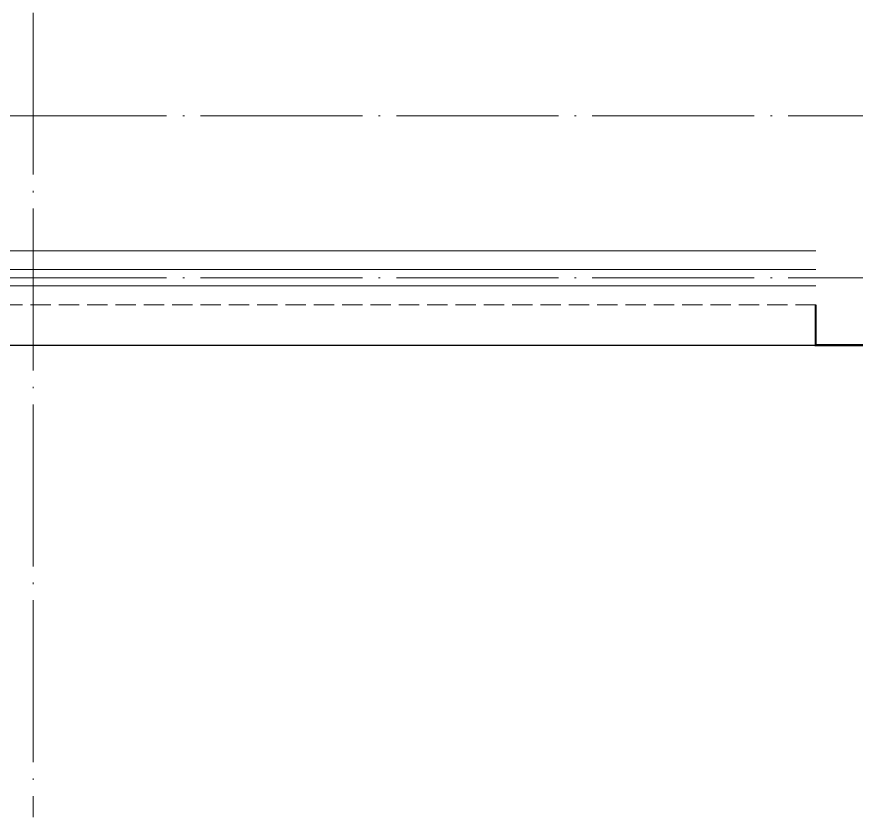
# Model space of a CAD drawing. Extents: x 27938 to 725830, y -209821 to 1628073.
# Drawn here: x 320256 to 323367, y -178135 to -175168 of the extents above; entities that cross this region are included whole.
import ezdxf

# ---------------------------------------------------------------- set-up
doc = ezdxf.new("R2010")
doc.units = 0
doc.header["$LTSCALE"] = 1000
doc.header["$MEASUREMENT"] = 0
doc.linetypes.add('DASH', pattern=[0.35, 0.25, -0.1])
doc.linetypes.add('DOTE', pattern=[2.42, 2, -0.2, 0.02, -0.2])
for name, color, linetype, lineweight in [('DOTE', 19, 'DOTE', 9), ('平面-栏杆', 135, 'Continuous', 15), ('平面-看线', 45, 'Continuous', 15)]:
    doc.layers.add(name, color=color, linetype=linetype, lineweight=lineweight)
doc.layers.add('看线', color=251, linetype='Continuous')

# ---------------------------------------------------------------- blocks, each defined once
blk = doc.blocks.new('FGDGDRGSDGDG')
at = {"layer": 'DOTE', "linetype": 'DOTE', "ltscale": 0.3}
for p, q in [((538382.5, 529998.5), (538382.5, 513948.5)), ((488182.5, 516548.5), (546982.5, 516548.5)), ((488182.5, 515948.5), (546982.5, 515948.5))]:
    blk.add_line(p, q, dxfattribs=at)

msp = doc.modelspace()

# ---------------------------------------------------------------- linework, layer by layer
at = {"color": 30, "const_width": 8}
msp.add_lwpolyline([(324366.6, -176234.8), (324366.6, -176384.8), (323216.6, -176384.8), (323216.6, -176234.8)], dxfattribs=at)
at = {"layer": '平面-栏杆'}
for p, q in [((323216.6, -176104.8), (317316.6, -176104.8)), ((323216.6, -176164.8), (317316.6, -176164.8))]:
    msp.add_line(p, q, dxfattribs=at)
at = {"layer": '平面-看线'}
msp.add_line((323216.6, -176034.8), (317316.6, -176034.8), dxfattribs=at)
at = {"layer": '平面-看线', "linetype": 'DASH', "ltscale": 0.3}
msp.add_line((323216.6, -176234.8), (317316.6, -176234.8), dxfattribs=at)
at = {"layer": '看线', "color": 202, "ltscale": 0.5}
msp.add_lwpolyline([(317316.6, -176384.8), (323216.6, -176384.8)], dxfattribs=at)

# ---------------------------------------------------------------- block references
msp.add_blockref('FGDGDRGSDGDG', (-218065.9, -692083.3))

doc.saveas('drawing.dxf')
